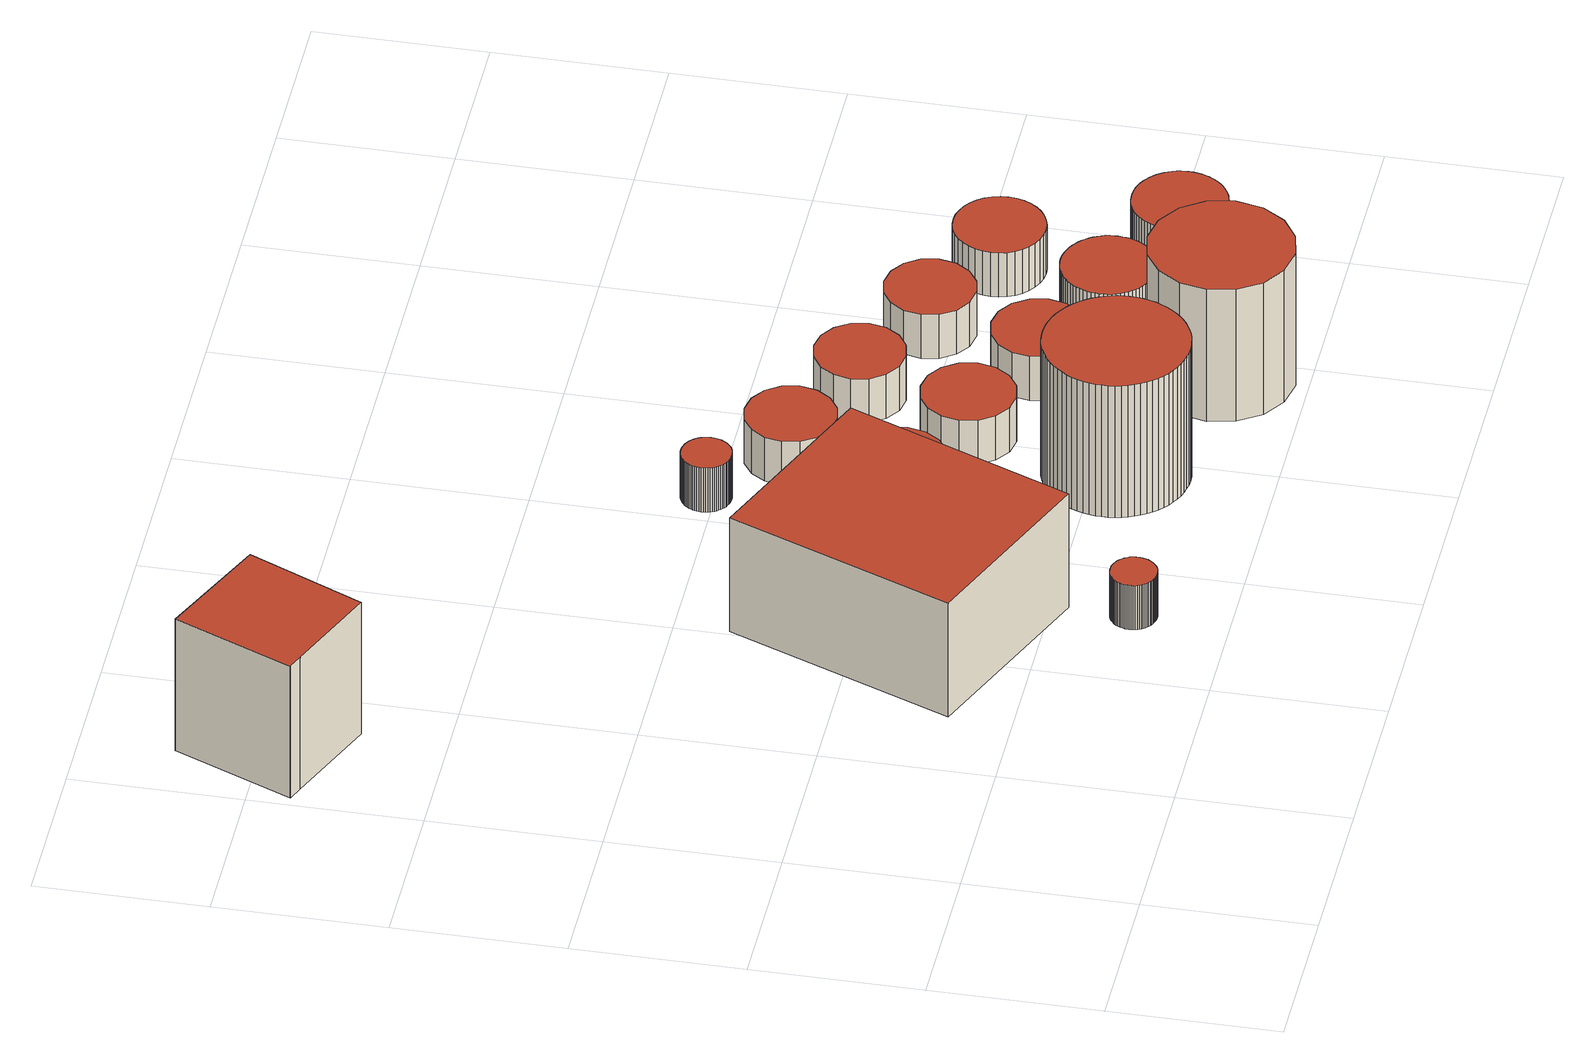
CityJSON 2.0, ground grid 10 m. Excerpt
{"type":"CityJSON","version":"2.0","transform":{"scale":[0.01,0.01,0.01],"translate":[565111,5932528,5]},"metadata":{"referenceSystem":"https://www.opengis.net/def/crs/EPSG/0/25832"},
"CityObjects":{
"building1":{"type":"Building","attributes":{"Gemeindeschluessel":"02000000","Geometrietyp2DReferenz":"3000","function":"51009_1610","roofType":"1000","measuredHeight":9},"geometry":[{"type":"MultiSurface","lod":"2","boundaries":[[[0,1,2,3,4,5]],[[6,7,8,9,10,11]],[[11,10,1,0]],[[10,9,2,1]],[[9,8,3,2]],[[8,7,4,3]],[[7,6,5,4]],[[6,11,0,5]]],"semantics":{"surfaces":[{"type":"GroundSurface"},{"type":"RoofSurface"},{"type":"WallSurface"}],"values":[0,1,2,2,2,2,2,2]}}]},
"building2":{"type":"Building","attributes":{"Gemeindeschluessel":"02000000","Geometrietyp2DReferenz":"3000","function":"51003_1205","roofType":"1000","measuredHeight":3},"geometry":[{"type":"MultiSurface","lod":"2","boundaries":[[[12,13,14,15,16,17,18,19,20,21,22,23,24,25,26,27,28,29,30,31,32,33,34,35,36,37,38,39,40,41,42,43,44,45,46,47,48,49,50,51,52,53,54,55,56,57,58,59,60,61,62,63,64,65,66,67,68,69,70,71,72,73,74,75,76,77,78,79,80,81,82,83]],[[84,85,86,87,88,89,90,91,92,93,94,95,96,97,98,99,100,101,102,103,104,105,106,107,108,109,110,111,112,113,114,115,116,117,118,119,120,121,122,123,124,125,126,127,128,129,130,131,132,133,134,135,136,137,138,139,140,141,142,143,144,145,146,147,148,149,150,151,152,153,154,155]],[[155,154,13,12]],[[154,153,14,13]],[[153,152,15,14]],[[152,151,16,15]],[[151,150,17,16]],[[150,149,18,17]],[[149,148,19,18]],[[148,147,20,19]],[[147,146,21,20]],[[146,145,22,21]],[[145,144,23,22]],[[144,143,24,23]],[[143,142,25,24]],[[142,141,26,25]],[[141,140,27,26]],[[140,139,28,27]],[[139,138,29,28]],[[138,137,30,29]],[[137,136,31,30]],[[136,135,32,31]],[[135,134,33,32]],[[134,133,34,33]],[[133,132,35,34]],[[132,131,36,35]],[[131,130,37,36]],[[130,129,38,37]],[[129,128,39,38]],[[128,127,40,39]],[[127,126,41,40]],[[126,125,42,41]],[[125,124,43,42]],[[124,123,44,43]],[[123,122,45,44]],[[122,121,46,45]],[[121,120,47,46]],[[120,119,48,47]],[[119,118,49,48]],[[118,117,50,49]],[[117,116,51,50]],[[116,115,52,51]],[[115,114,53,52]],[[114,113,54,53]],[[113,112,55,54]],[[112,111,56,55]],[[111,110,57,56]],[[110,109,58,57]],[[109,108,59,58]],[[108,107,60,59]],[[107,106,61,60]],[[106,105,62,61]],[[105,104,63,62]],[[104,103,64,63]],[[103,102,65,64]],[[102,101,66,65]],[[101,100,67,66]],[[100,99,68,67]],[[99,98,69,68]],[[98,97,70,69]],[[97,96,71,70]],[[96,95,72,71]],[[95,94,73,72]],[[94,93,74,73]],[[93,92,75,74]],[[92,91,76,75]],[[91,90,77,76]],[[90,89,78,77]],[[89,88,79,78]],[[88,87,80,79]],[[87,86,81,80]],[[86,85,82,81]],[[85,84,83,82]],[[84,155,12,83]]],"semantics":{"surfaces":[{"type":"GroundSurface"},{"type":"RoofSurface"},{"type":"WallSurface"}],"values":[0,1,2,2,2,2,2,2,2,2,2,2,2,2,2,2,2,2,2,2,2,2,2,2,2,2,2,2,2,2,2,2,2,2,2,2,2,2,2,2,2,2,2,2,2,2,2,2,2,2,2,2,2,2,2,2,2,2,2,2,2,2,2,2,2,2,2,2,2,2,2,2,2,2]}}]},
"building3":{"type":"Building","attributes":{"Gemeindeschluessel":"02000000","Geometrietyp2DReferenz":"3000","function":"31001_2100","roofType":"1000","measuredHeight":7.76,"storeysAboveGround":1},"geometry":[{"type":"MultiSurface","lod":"2","boundaries":[[[156,157,158,159]],[[160,161,162,163]],[[160,159,158,161]],[[161,158,157,162]],[[162,157,156,163]],[[163,156,159,160]]],"semantics":{"surfaces":[{"type":"RoofSurface"},{"type":"GroundSurface"},{"type":"WallSurface"}],"values":[0,1,2,2,2,2]}}]},
"building4":{"type":"Building","attributes":{"Gemeindeschluessel":"02000000","Geometrietyp2DReferenz":"3000","function":"51003_1205","roofType":"1000","measuredHeight":3},"geometry":[{"type":"MultiSurface","lod":"2","boundaries":[[[164,165,166,167,168,169,170,171,172,173,174,175,176,177,178,179]],[[180,181,182,183,184,185,186,187,188,189,190,191,192,193,194,195]],[[195,194,165,164]],[[194,193,166,165]],[[193,192,167,166]],[[192,191,168,167]],[[191,190,169,168]],[[190,189,170,169]],[[189,188,171,170]],[[188,187,172,171]],[[187,186,173,172]],[[186,185,174,173]],[[185,184,175,174]],[[184,183,176,175]],[[183,182,177,176]],[[182,181,178,177]],[[181,180,179,178]],[[180,195,164,179]]],"semantics":{"surfaces":[{"type":"GroundSurface"},{"type":"RoofSurface"},{"type":"WallSurface"}],"values":[0,1,2,2,2,2,2,2,2,2,2,2,2,2,2,2,2,2]}}]},
"building5":{"type":"Building","attributes":{"Gemeindeschluessel":"02000000","Geometrietyp2DReferenz":"3000","function":"51003_1205","roofType":"1000","measuredHeight":3},"geometry":[{"type":"MultiSurface","lod":"2","boundaries":[[[196,197,198,199,200,201,202,203,204,205,206,207,208,209,210,211,212,213,214,215,216,217,218,219,220,221,222,223,224,225,226,227,228,229,230,231,232,233,234,235,236,237,238,239,240,241,242,243,244,245,246,247,248,249,250,251,252,253,254,255,256,257,258,259,260,261,262,263,264,265,266,267]],[[268,269,270,271,272,273,274,275,276,277,278,279,280,281,282,283,284,285,286,287,288,289,290,291,292,293,294,295,296,297,298,299,300,301,302,303,304,305,306,307,308,309,310,311,312,313,314,315,316,317,318,319,320,321,322,323,324,325,326,327,328,329,330,331,332,333,334,335,336,337,338,339]],[[339,338,197,196]],[[338,337,198,197]],[[337,336,199,198]],[[336,335,200,199]],[[335,334,201,200]],[[334,333,202,201]],[[333,332,203,202]],[[332,331,204,203]],[[331,330,205,204]],[[330,329,206,205]],[[329,328,207,206]],[[328,327,208,207]],[[327,326,209,208]],[[326,325,210,209]],[[325,324,211,210]],[[324,323,212,211]],[[323,322,213,212]],[[322,321,214,213]],[[321,320,215,214]],[[320,319,216,215]],[[319,318,217,216]],[[318,317,218,217]],[[317,316,219,218]],[[316,315,220,219]],[[315,314,221,220]],[[314,313,222,221]],[[313,312,223,222]],[[312,311,224,223]],[[311,310,225,224]],[[310,309,226,225]],[[309,308,227,226]],[[308,307,228,227]],[[307,306,229,228]],[[306,305,230,229]],[[305,304,231,230]],[[304,303,232,231]],[[303,302,233,232]],[[302,301,234,233]],[[301,300,235,234]],[[300,299,236,235]],[[299,298,237,236]],[[298,297,238,237]],[[297,296,239,238]],[[296,295,240,239]],[[295,294,241,240]],[[294,293,242,241]],[[293,292,243,242]],[[292,291,244,243]],[[291,290,245,244]],[[290,289,246,245]],[[289,288,247,246]],[[288,287,248,247]],[[287,286,249,248]],[[286,285,250,249]],[[285,284,251,250]],[[284,283,252,251]],[[283,282,253,252]],[[282,281,254,253]],[[281,280,255,254]],[[280,279,256,255]],[[279,278,257,256]],[[278,277,258,257]],[[277,276,259,258]],[[276,275,260,259]],[[275,274,261,260]],[[274,273,262,261]],[[273,272,263,262]],[[272,271,264,263]],[[271,270,265,264]],[[270,269,266,265]],[[269,268,267,266]],[[268,339,196,267]]],"semantics":{"surfaces":[{"type":"GroundSurface"},{"type":"RoofSurface"},{"type":"WallSurface"}],"values":[0,1,2,2,2,2,2,2,2,2,2,2,2,2,2,2,2,2,2,2,2,2,2,2,2,2,2,2,2,2,2,2,2,2,2,2,2,2,2,2,2,2,2,2,2,2,2,2,2,2,2,2,2,2,2,2,2,2,2,2,2,2,2,2,2,2,2,2,2,2,2,2,2,2]}}]},
"building6":{"type":"Building","attributes":{"Gemeindeschluessel":"02000000","Geometrietyp2DReferenz":"3000","function":"51003_1205","roofType":"1000","measuredHeight":9},"geometry":[{"type":"MultiSurface","lod":"2","boundaries":[[[340,341,342,343,344,345,346,347,348,349,350,351,352,353,354,355,356,357,358,359,360,361,362,363,364,365,366,367,368,369,370,371,372,373,374,375,376,377,378,379,380,381,382,383,384,385,386,387,388,389,390,391,392,393,394,395,396,397,398,399,400,401,402,403,404,405,406,407,408,409,410,411]],[[412,413,414,415,416,417,418,419,420,421,422,423,424,425,426,427,428,429,430,431,432,433,434,435,436,437,438,439,440,441,442,443,444,445,446,447,448,449,450,451,452,453,454,455,456,457,458,459,460,461,462,463,464,465,466,467,468,469,470,471,472,473,474,475,476,477,478,479,480,481,482,483]],[[483,482,341,340]],[[482,481,342,341]],[[481,480,343,342]],[[480,479,344,343]],[[479,478,345,344]],[[478,477,346,345]],[[477,476,347,346]],[[476,475,348,347]],[[475,474,349,348]],[[474,473,350,349]],[[473,472,351,350]],[[472,471,352,351]],[[471,470,353,352]],[[470,469,354,353]],[[469,468,355,354]],[[468,467,356,355]],[[467,466,357,356]],[[466,465,358,357]],[[465,464,359,358]],[[464,463,360,359]],[[463,462,361,360]],[[462,461,362,361]],[[461,460,363,362]],[[460,459,364,363]],[[459,458,365,364]],[[458,457,366,365]],[[457,456,367,366]],[[456,455,368,367]],[[455,454,369,368]],[[454,453,370,369]],[[453,452,371,370]],[[452,451,372,371]],[[451,450,373,372]],[[450,449,374,373]],[[449,448,375,374]],[[448,447,376,375]],[[447,446,377,376]],[[446,445,378,377]],[[445,444,379,378]],[[444,443,380,379]],[[443,442,381,380]],[[442,441,382,381]],[[441,440,383,382]],[[440,439,384,383]],[[439,438,385,384]],[[438,437,386,385]],[[437,436,387,386]],[[436,435,388,387]],[[435,434,389,388]],[[434,433,390,389]],[[433,432,391,390]],[[432,431,392,391]],[[431,430,393,392]],[[430,429,394,393]],[[429,428,395,394]],[[428,427,396,395]],[[427,426,397,396]],[[426,425,398,397]],[[425,424,399,398]],[[424,423,400,399]],[[423,422,401,400]],[[422,421,402,401]],[[421,420,403,402]],[[420,419,404,403]],[[419,418,405,404]],[[418,417,406,405]],[[417,416,407,406]],[[416,415,408,407]],[[415,414,409,408]],[[414,413,410,409]],[[413,412,411,410]],[[412,483,340,411]]],"semantics":{"surfaces":[{"type":"GroundSurface"},{"type":"RoofSurface"},{"type":"WallSurface"}],"values":[0,1,2,2,2,2,2,2,2,2,2,2,2,2,2,2,2,2,2,2,2,2,2,2,2,2,2,2,2,2,2,2,2,2,2,2,2,2,2,2,2,2,2,2,2,2,2,2,2,2,2,2,2,2,2,2,2,2,2,2,2,2,2,2,2,2,2,2,2,2,2,2,2,2]}}]},
"building7":{"type":"Building","attributes":{"Gemeindeschluessel":"02000000","Geometrietyp2DReferenz":"3000","function":"51003_1205","roofType":"1000","measuredHeight":3},"geometry":[{"type":"MultiSurface","lod":"2","boundaries":[[[484,485,486,487,488,489,490,491,492,493,494,495,496,497,498,499]],[[500,501,502,503,504,505,506,507,508,509,510,511,512,513,514,515]],[[515,514,485,484]],[[514,513,486,485]],[[513,512,487,486]],[[512,511,488,487]],[[511,510,489,488]],[[510,509,490,489]],[[509,508,491,490]],[[508,507,492,491]],[[507,506,493,492]],[[506,505,494,493]],[[505,504,495,494]],[[504,503,496,495]],[[503,502,497,496]],[[502,501,498,497]],[[501,500,499,498]],[[500,515,484,499]]],"semantics":{"surfaces":[{"type":"GroundSurface"},{"type":"RoofSurface"},{"type":"WallSurface"}],"values":[0,1,2,2,2,2,2,2,2,2,2,2,2,2,2,2,2,2]}}]},
"building8":{"type":"Building","attributes":{"Gemeindeschluessel":"02000000","Geometrietyp2DReferenz":"3000","function":"51003_1205","roofType":"1000","measuredHeight":3},"geometry":[{"type":"MultiSurface","lod":"2","boundaries":[[[516,517,518,519,520,521,522,523,524,525,526,527,528,529,530,531]],[[532,533,534,535,536,537,538,539,540,541,542,543,544,545,546,547]],[[547,546,517,516]],[[546,545,518,517]],[[545,544,519,518]],[[544,543,520,519]],[[543,542,521,520]],[[542,541,522,521]],[[541,540,523,522]],[[540,539,524,523]],[[539,538,525,524]],[[538,537,526,525]],[[537,536,527,526]],[[536,535,528,527]],[[535,534,529,528]],[[534,533,530,529]],[[533,532,531,530]],[[532,547,516,531]]],"semantics":{"surfaces":[{"type":"GroundSurface"},{"type":"RoofSurface"},{"type":"WallSurface"}],"values":[0,1,2,2,2,2,2,2,2,2,2,2,2,2,2,2,2,2]}}]},
"building9":{"type":"Building","attributes":{"Gemeindeschluessel":"02000000","Geometrietyp2DReferenz":"3000","function":"51003_1205","roofType":"1000","measuredHeight":9},"geometry":[{"type":"MultiSurface","lod":"2","boundaries":[[[548,549,550,551,552,553,554,555,556,557,558,559,560,561,562,563]],[[564,565,566,567,568,569,570,571,572,573,574,575,576,577,578,579]],[[579,578,549,548]],[[578,577,550,549]],[[577,576,551,550]],[[576,575,552,551]],[[575,574,553,552]],[[574,573,554,553]],[[573,572,555,554]],[[572,571,556,555]],[[571,570,557,556]],[[570,569,558,557]],[[569,568,559,558]],[[568,567,560,559]],[[567,566,561,560]],[[566,565,562,561]],[[565,564,563,562]],[[564,579,548,563]]],"semantics":{"surfaces":[{"type":"GroundSurface"},{"type":"RoofSurface"},{"type":"WallSurface"}],"values":[0,1,2,2,2,2,2,2,2,2,2,2,2,2,2,2,2,2]}}]},
"building10":{"type":"Building","attributes":{"Gemeindeschluessel":"02000000","Geometrietyp2DReferenz":"3000","function":"51003_1205","roofType":"1000","measuredHeight":3},"geometry":[{"type":"MultiSurface","lod":"2","boundaries":[[[580,581,582,583,584,585,586,587,588,589,590,591,592,593,594,595]],[[596,597,598,599,600,601,602,603,604,605,606,607,608,609,610,611]],[[611,610,581,580]],[[610,609,582,581]],[[609,608,583,582]],[[608,607,584,583]],[[607,606,585,584]],[[606,605,586,585]],[[605,604,587,586]],[[604,603,588,587]],[[603,602,589,588]],[[602,601,590,589]],[[601,600,591,590]],[[600,599,592,591]],[[599,598,593,592]],[[598,597,594,593]],[[597,596,595,594]],[[596,611,580,595]]],"semantics":{"surfaces":[{"type":"GroundSurface"},{"type":"RoofSurface"},{"type":"WallSurface"}],"values":[0,1,2,2,2,2,2,2,2,2,2,2,2,2,2,2,2,2]}}]},
"building11":{"type":"Building","attributes":{"Gemeindeschluessel":"02000000","Geometrietyp2DReferenz":"3000","function":"51003_1205","roofType":"1000","measuredHeight":3},"geometry":[{"type":"MultiSurface","lod":"2","boundaries":[[[612,613,614,615,616,617,618,619,620,621,622,623,624,625,626,627]],[[628,629,630,631,632,633,634,635,636,637,638,639,640,641,642,643]],[[643,642,613,612]],[[642,641,614,613]],[[641,640,615,614]],[[640,639,616,615]],[[639,638,617,616]],[[638,637,618,617]],[[637,636,619,618]],[[636,635,620,619]],[[635,634,621,620]],[[634,633,622,621]],[[633,632,623,622]],[[632,631,624,623]],[[631,630,625,624]],[[630,629,626,625]],[[629,628,627,626]],[[628,643,612,627]]],"semantics":{"surfaces":[{"type":"GroundSurface"},{"type":"RoofSurface"},{"type":"WallSurface"}],"values":[0,1,2,2,2,2,2,2,2,2,2,2,2,2,2,2,2,2]}}]},
"building12":{"type":"Building","attributes":{"Gemeindeschluessel":"02000000","Geometrietyp2DReferenz":"3000","function":"51003_1205","roofType":"1000","measuredHeight":3},"geometry":[{"type":"MultiSurface","lod":"2","boundaries":[[[644,645,646,647,648,649,650,651,652,653,654,655,656,657,658,659]],[[660,661,662,663,664,665,666,667,668,669,670,671,672,673,674,675]],[[675,674,645,644]],[[674,673,646,645]],[[673,672,647,646]],[[672,671,648,647]],[[671,670,649,648]],[[670,669,650,649]],[[669,668,651,650]],[[668,667,652,651]],[[667,666,653,652]],[[666,665,654,653]],[[665,664,655,654]],[[664,663,656,655]],[[663,662,657,656]],[[662,661,658,657]],[[661,660,659,658]],[[660,675,644,659]]],"semantics":{"surfaces":[{"type":"GroundSurface"},{"type":"RoofSurface"},{"type":"WallSurface"}],"values":[0,1,2,2,2,2,2,2,2,2,2,2,2,2,2,2,2,2]}}]},
"building13":{"type":"Building","attributes":{"Gemeindeschluessel":"02000000","Geometrietyp2DReferenz":"3000","function":"51003_1205","roofType":"1000","measuredHeight":3},"geometry":[{"type":"MultiSurface","lod":"2","boundaries":[[[676,677,678,679,680,681,682,683,684,685,686,687,688,689,690,691,692,693,694,695,696,697,698,699,700,701,702,703,704,705,706,707,708,709,710,711,712,713,714,715,716,717,718,719,720,721,722,723,724,725,726,727,728,729,730,731,732,733,734,735,736,737,738,739,740,741,742,743,744,745,746,747]],[[748,749,750,751,752,753,754,755,756,757,758,759,760,761,762,763,764,765,766,767,768,769,770,771,772,773,774,775,776,777,778,779,780,781,782,783,784,785,786,787,788,789,790,791,792,793,794,795,796,797,798,799,800,801,802,803,804,805,806,807,808,809,810,811,812,813,814,815,816,817,818,819]],[[819,818,677,676]],[[818,817,678,677]],[[817,816,679,678]],[[816,815,680,679]],[[815,814,681,680]],[[814,813,682,681]],[[813,812,683,682]],[[812,811,684,683]],[[811,810,685,684]],[[810,809,686,685]],[[809,808,687,686]],[[808,807,688,687]],[[807,806,689,688]],[[806,805,690,689]],[[805,804,691,690]],[[804,803,692,691]],[[803,802,693,692]],[[802,801,694,693]],[[801,800,695,694]],[[800,799,696,695]],[[799,798,697,696]],[[798,797,698,697]],[[797,796,699,698]],[[796,795,700,699]],[[795,794,701,700]],[[794,793,702,701]],[[793,792,703,702]],[[792,791,704,703]],[[791,790,705,704]],[[790,789,706,705]],[[789,788,707,706]],[[788,787,708,707]],[[787,786,709,708]],[[786,785,710,709]],[[785,784,711,710]],[[784,783,712,711]],[[783,782,713,712]],[[782,781,714,713]],[[781,780,715,714]],[[780,779,716,715]],[[779,778,717,716]],[[778,777,718,717]],[[777,776,719,718]],[[776,775,720,719]],[[775,774,721,720]],[[774,773,722,721]],[[773,772,723,722]],[[772,771,724,723]],[[771,770,725,724]],[[770,769,726,725]],[[769,768,727,726]],[[768,767,728,727]],[[767,766,729,728]],[[766,765,730,729]],[[765,764,731,730]],[[764,763,732,731]],[[763,762,733,732]],[[762,761,734,733]],[[761,760,735,734]],[[760,759,736,735]],[[759,758,737,736]],[[758,757,738,737]],[[757,756,739,738]],[[756,755,740,739]],[[755,754,741,740]],[[754,753,742,741]],[[753,752,743,742]],[[752,751,744,743]],[[751,750,745,744]],[[750,749,746,745]],[[749,748,747,746]],[[748,819,676,747]]],"semantics":{"surfaces":[{"type":"GroundSurface"},{"type":"RoofSurface"},{"type":"WallSurface"}],"values":[0,1,2,2,2,2,2,2,2,2,2,2,2,2,2,2,2,2,2,2,2,2,2,2,2,2,2,2,2,2,2,2,2,2,2,2,2,2,2,2,2,2,2,2,2,2,2,2,2,2,2,2,2,2,2,2,2,2,2,2,2,2,2,2,2,2,2,2,2,2,2,2,2,2]}}]},
"building14":{"type":"Building","attributes":{"Gemeindeschluessel":"02000000","Geometrietyp2DReferenz":"3000","function":"51003_1205","roofType":"1000","measuredHeight":3},"geometry":[{"type":"MultiSurface","lod":"2","boundaries":[[[820,821,822,823,824,825,826,827,828,829,830,831,832,833,834,835,836,837,838,839,840,841,842,843,844,845,846,847,848,849,850,851,852,853,854,855]],[[856,857,858,859,860,861,862,863,864,865,866,867,868,869,870,871,872,873,874,875,876,877,878,879,880,881,882,883,884,885,886,887,888,889,890,891]],[[891,890,821,820]],[[890,889,822,821]],[[889,888,823,822]],[[888,887,824,823]],[[887,886,825,824]],[[886,885,826,825]],[[885,884,827,826]],[[884,883,828,827]],[[883,882,829,828]],[[882,881,830,829]],[[881,880,831,830]],[[880,879,832,831]],[[879,878,833,832]],[[878,877,834,833]],[[877,876,835,834]],[[876,875,836,835]],[[875,874,837,836]],[[874,873,838,837]],[[873,872,839,838]],[[872,871,840,839]],[[871,870,841,840]],[[870,869,842,841]],[[869,868,843,842]],[[868,867,844,843]],[[867,866,845,844]],[[866,865,846,845]],[[865,864,847,846]],[[864,863,848,847]],[[863,862,849,848]],[[862,861,850,849]],[[861,860,851,850]],[[860,859,852,851]],[[859,858,853,852]],[[858,857,854,853]],[[857,856,855,854]],[[856,891,820,855]]],"semantics":{"surfaces":[{"type":"GroundSurface"},{"type":"RoofSurface"},{"type":"WallSurface"}],"values":[0,1,2,2,2,2,2,2,2,2,2,2,2,2,2,2,2,2,2,2,2,2,2,2,2,2,2,2,2,2,2,2,2,2,2,2,2,2]}}]},
"building15":{"type":"Building","attributes":{"Gemeindeschluessel":"02000000","Geometrietyp2DReferenz":"3000","function":"51003_1205","roofType":"1000","measuredHeight":3},"geometry":[{"type":"MultiSurface","lod":"2","boundaries":[[[892,893,894,895,896,897,898,899,900,901,902,903,904,905,906,907,908,909,910,911,912,913,914,915,916,917,918,919,920,921,922,923,924,925,926,927,928,929,930,931,932,933,934,935,936,937,938,939,940,941,942,943,944,945,946,947,948,949,950,951,952,953,954,955,956,957,958,959,960,961,962,963]],[[964,965,966,967,968,969,970,971,972,973,974,975,976,977,978,979,980,981,982,983,984,985,986,987,988,989,990,991,992,993,994,995,996,997,998,999,1000,1001,1002,1003,1004,1005,1006,1007,1008,1009,1010,1011,1012,1013,1014,1015,1016,1017,1018,1019,1020,1021,1022,1023,1024,1025,1026,1027,1028,1029,1030,1031,1032,1033,1034,1035]],[[1035,1034,893,892]],[[1034,1033,894,893]],[[1033,1032,895,894]],[[1032,1031,896,895]],[[1031,1030,897,896]],[[1030,1029,898,897]],[[1029,1028,899,898]],[[1028,1027,900,899]],[[1027,1026,901,900]],[[1026,1025,902,901]],[[1025,1024,903,902]],[[1024,1023,904,903]],[[1023,1022,905,904]],[[1022,1021,906,905]],[[1021,1020,907,906]],[[1020,1019,908,907]],[[1019,1018,909,908]],[[1018,1017,910,909]],[[1017,1016,911,910]],[[1016,1015,912,911]],[[1015,1014,913,912]],[[1014,1013,914,913]],[[1013,1012,915,914]],[[1012,1011,916,915]],[[1011,1010,917,916]],[[1010,1009,918,917]],[[1009,1008,919,918]],[[1008,1007,920,919]],[[1007,1006,921,920]],[[1006,1005,922,921]],[[1005,1004,923,922]],[[1004,1003,924,923]],[[1003,1002,925,924]],[[1002,1001,926,925]],[[1001,1000,927,926]],[[1000,999,928,927]],[[999,998,929,928]],[[998,997,930,929]],[[997,996,931,930]],[[996,995,932,931]],[[995,994,933,932]],[[994,993,934,933]],[[993,992,935,934]],[[992,991,936,935]],[[991,990,937,936]],[[990,989,938,937]],[[989,988,939,938]],[[988,987,940,939]],[[987,986,941,940]],[[986,985,942,941]],[[985,984,943,942]],[[984,983,944,943]],[[983,982,945,944]],[[982,981,946,945]],[[981,980,947,946]],[[980,979,948,947]],[[979,978,949,948]],[[978,977,950,949]],[[977,976,951,950]],[[976,975,952,951]],[[975,974,953,952]],[[974,973,954,953]],[[973,972,955,954]],[[972,971,956,955]],[[971,970,957,956]],[[970,969,958,957]],[[969,968,959,958]],[[968,967,960,959]],[[967,966,961,960]],[[966,965,962,961]],[[965,964,963,962]],[[964,1035,892,963]]],"semantics":{"surfaces":[{"type":"GroundSurface"},{"type":"RoofSurface"},{"type":"WallSurface"}],"values":[0,1,2,2,2,2,2,2,2,2,2,2,2,2,2,2,2,2,2,2,2,2,2,2,2,2,2,2,2,2,2,2,2,2,2,2,2,2,2,2,2,2,2,2,2,2,2,2,2,2,2,2,2,2,2,2,2,2,2,2,2,2,2,2,2,2,2,2,2,2,2,2,2,2]}}]}
},
"vertices":[
[1032,5175,70],[716,4492,70],[156,4722,70],[68,4760,70],[66,4761,70],[372,5463,70],[372,5463,970],[66,4761,970],[68,4760,970],[156,4722,970],[716,4492,970],[1032,5175,970],
[2586,672,82],[2597,671,82],[2609,670,82],[2620,667,82],[2631,664,82],[2642,659,82],[2652,654,82],[2661,648,82],[2671,641,82],[2679,633,82],[2687,625,82],[2694,615,82],[2700,606,82],[2706,595,82],[2710,585,82],[2713,574,82],[2716,562,82],[2717,551,82],[2718,539,82],[2717,528,82],[2716,516,82],[2713,505,82],[2710,494,82],[2706,483,82],[2700,473,82],[2694,464,82],[2687,454,82],[2679,446,82],[2671,438,82],[2661,431,82],[2652,425,82],[2641,419,82],[2631,415,82],[2620,412,82],[2608,409,82],[2597,408,82],[2585,407,82],[2574,408,82],[2562,409,82],[2551,412,82],[2540,415,82],[2530,420,82],[2519,425,82],[2510,431,82],[2500,438,82],[2492,446,82],[2484,454,82],[2477,464,82],[2471,473,82],[2466,483,82],[2461,494,82],[2458,505,82],[2455,517,82],[2454,528,82],[2453,540,82],[2454,551,82],[2455,562,82],[2458,574,82],[2461,585,82],[2466,595,82],[2471,606,82],[2477,615,82],[2484,625,82],[2492,633,82],[2501,641,82],[2510,648,82],[2519,654,82],[2530,659,82],[2540,664,82],[2551,667,82],[2563,670,82],[2574,671,82],[2574,671,382],[2563,670,382],[2551,667,382],[2540,664,382],[2530,659,382],[2519,654,382],[2510,648,382],[2501,641,382],[2492,633,382],[2484,625,382],[2477,615,382],[2471,606,382],[2466,595,382],[2461,585,382],[2458,574,382],[2455,562,382],[2454,551,382],[2453,540,382],[2454,528,382],[2455,517,382],[2458,505,382],[2461,494,382],[2466,483,382],[2471,473,382],[2477,464,382],[2484,454,382],[2492,446,382],[2500,438,382],[2510,431,382],[2519,425,382],[2530,420,382],[2540,415,382],[2551,412,382],[2562,409,382],[2574,408,382],[2585,407,382],[2597,408,382],[2608,409,382],[2620,412,382],[2631,415,382],[2641,419,382],[2652,425,382],[2661,431,382],[2671,438,382],[2679,446,382],[2687,454,382],[2694,464,382],[2700,473,382],[2706,483,382],[2710,494,382],[2713,505,382],[2716,516,382],[2717,528,382],[2718,539,382],[2717,551,382],[2716,562,382],[2713,574,382],[2710,585,382],[2706,595,382],[2700,606,382],[2694,615,382],[2687,625,382],[2679,633,382],[2671,641,382],[2661,648,382],[2652,654,382],[2642,659,382],[2631,664,382],[2620,667,382],[2609,670,382],[2597,671,382],[2586,672,382],
[2609,906,843],[3155,2232,843],[2034,2691,843],[1491,1363,843],[1491,1363,67],[2034,2691,67],[3155,2232,67],[2609,906,67],
[3394,2283,68],[3498,2262,68],[3585,2204,68],[3644,2116,68],[3664,2013,68],[3644,1910,68],[3585,1822,68],[3498,1764,68],[3394,1743,68],[3291,1764,68],[3204,1822,68],[3145,1910,68],[3125,2013,68],[3145,2116,68],[3204,2204,68],[3291,2262,68],[3291,2262,368],[3204,2204,368],[3145,2116,368],[3125,2013,368],[3145,1910,368],[3204,1822,368],[3291,1764,368],[3394,1743,368],[3498,1764,368],[3585,1822,368],[3644,1910,368],[3664,2013,368],[3644,2116,368],[3585,2204,368],[3498,2262,368],[3394,2283,368],
[3207,3192,81],[3219,3192,81],[3232,3190,81],[3244,3187,81],[3256,3184,81],[3267,3179,81],[3278,3173,81],[3289,3167,81],[3298,3159,81],[3308,3151,81],[3316,3141,81],[3324,3132,81],[3330,3121,81],[3336,3110,81],[3341,3099,81],[3344,3087,81],[3347,3075,81],[3349,3062,81],[3349,3050,81],[3349,3037,81],[3347,3025,81],[3344,3013,81],[3341,3001,81],[3336,2990,81],[3330,2979,81],[3324,2968,81],[3316,2958,81],[3308,2949,81],[3298,2941,81],[3289,2933,81],[3278,2926,81],[3267,2921,81],[3256,2916,81],[3244,2912,81],[3232,2909,81],[3219,2908,81],[3207,2907,81],[3194,2908,81],[3182,2909,81],[3170,2912,81],[3158,2916,81],[3147,2921,81],[3135,2926,81],[3125,2933,81],[3115,2941,81],[3106,2949,81],[3098,2958,81],[3090,2968,81],[3083,2979,81],[3078,2990,81],[3073,3001,81],[3069,3013,81],[3067,3025,81],[3065,3037,81],[3064,3050,81],[3065,3062,81],[3067,3075,81],[3069,3087,81],[3073,3099,81],[3078,3110,81],[3083,3121,81],[3090,3132,81],[3098,3141,81],[3106,3151,81],[3115,3159,81],[3125,3167,81],[3136,3173,81],[3147,3179,81],[3158,3184,81],[3170,3188,81],[3182,3190,81],[3194,3192,81],[3194,3192,381],[3182,3190,381],[3170,3188,381],[3158,3184,381],[3147,3179,381],[3136,3173,381],[3125,3167,381],[3115,3159,381],[3106,3151,381],[3098,3141,381],[3090,3132,381],[3083,3121,381],[3078,3110,381],[3073,3099,381],[3069,3087,381],[3067,3075,381],[3065,3062,381],[3064,3050,381],[3065,3037,381],[3067,3025,381],[3069,3013,381],[3073,3001,381],[3078,2990,381],[3083,2979,381],[3090,2968,381],[3098,2958,381],[3106,2949,381],[3115,2941,381],[3125,2933,381],[3135,2926,381],[3147,2921,381],[3158,2916,381],[3170,2912,381],[3182,2909,381],[3194,2908,381],[3207,2907,381],[3219,2908,381],[3232,2909,381],[3244,2912,381],[3256,2916,381],[3267,2921,381],[3278,2926,381],[3289,2933,381],[3298,2941,381],[3308,2949,381],[3316,2958,381],[3324,2968,381],[3330,2979,381],[3336,2990,381],[3341,3001,381],[3344,3013,381],[3347,3025,381],[3349,3037,381],[3349,3050,381],[3349,3062,381],[3347,3075,381],[3344,3087,381],[3341,3099,381],[3336,3110,381],[3330,3121,381],[3324,3132,381],[3316,3141,381],[3308,3151,381],[3298,3159,381],[3289,3167,381],[3278,3173,381],[3267,3179,381],[3256,3184,381],[3244,3187,381],[3232,3190,381],[3219,3192,381],[3207,3192,381],
[3865,1301,75],[3901,1299,75],[3936,1295,75],[3972,1287,75],[4006,1276,75],[4040,1262,75],[4072,1245,75],[4102,1226,75],[4131,1204,75],[4158,1179,75],[4182,1153,75],[4204,1124,75],[4224,1094,75],[4240,1061,75],[4254,1028,75],[4265,994,75],[4273,958,75],[4278,922,75],[4279,886,75],[4278,850,75],[4273,814,75],[4265,779,75],[4254,744,75],[4240,711,75],[4224,679,75],[4204,648,75],[4182,620,75],[4158,593,75],[4131,568,75],[4102,546,75],[4072,527,75],[4040,510,75],[4006,496,75],[3972,486,75],[3936,478,75],[3901,473,75],[3864,471,75],[3828,473,75],[3792,478,75],[3757,486,75],[3722,496,75],[3689,510,75],[3657,527,75],[3627,546,75],[3598,568,75],[3571,593,75],[3547,620,75],[3525,648,75],[3505,679,75],[3489,711,75],[3475,744,75],[3464,779,75],[3456,814,75],[3451,850,75],[3450,886,75],[3451,922,75],[3456,958,75],[3464,994,75],[3475,1028,75],[3489,1062,75],[3505,1094,75],[3525,1124,75],[3547,1153,75],[3571,1179,75],[3598,1204,75],[3627,1226,75],[3657,1245,75],[3689,1262,75],[3723,1276,75],[3757,1287,75],[3793,1295,75],[3828,1299,75],[3828,1299,975],[3793,1295,975],[3757,1287,975],[3723,1276,975],[3689,1262,975],[3657,1245,975],[3627,1226,975],[3598,1204,975],[3571,1179,975],[3547,1153,975],[3525,1124,975],[3505,1094,975],[3489,1062,975],[3475,1028,975],[3464,994,975],[3456,958,975],[3451,922,975],[3450,886,975],[3451,850,975],[3456,814,975],[3464,779,975],[3475,744,975],[3489,711,975],[3505,679,975],[3525,648,975],[3547,620,975],[3571,593,975],[3598,568,975],[3627,546,975],[3657,527,975],[3689,510,975],[3722,496,975],[3757,486,975],[3792,478,975],[3828,473,975],[3864,471,975],[3901,473,975],[3936,478,975],[3972,486,975],[4006,496,975],[4040,510,975],[4072,527,975],[4102,546,975],[4131,568,975],[4158,593,975],[4182,620,975],[4204,648,975],[4224,679,975],[4240,711,975],[4254,744,975],[4265,779,975],[4273,814,975],[4278,850,975],[4279,886,975],[4278,922,975],[4273,958,975],[4265,994,975],[4254,1028,975],[4240,1061,975],[4224,1094,975],[4204,1124,975],[4182,1153,975],[4158,1179,975],[4131,1204,975],[4102,1226,975],[4072,1245,975],[4040,1262,975],[4006,1276,975],[3972,1287,975],[3936,1295,975],[3901,1299,975],[3865,1301,975],
[3654,2925,76],[3753,2905,76],[3837,2848,76],[3894,2764,76],[3914,2665,76],[3894,2565,76],[3837,2481,76],[3753,2425,76],[3654,2405,76],[3554,2425,76],[3470,2481,76],[3414,2565,76],[3394,2665,76],[3414,2764,76],[3470,2848,76],[3554,2905,76],[3554,2905,376],[3470,2848,376],[3414,2764,376],[3394,2665,376],[3414,2565,376],[3470,2481,376],[3554,2425,376],[3654,2405,376],[3753,2425,376],[3837,2481,376],[3894,2565,376],[3914,2665,376],[3894,2764,376],[3837,2848,376],[3753,2905,376],[3654,2925,376],
[4042,2017,74],[4145,1997,74],[4233,1938,74],[4291,1851,74],[4312,1748,74],[4291,1644,74],[4233,1557,74],[4145,1498,74],[4042,1478,74],[3939,1498,74],[3851,1557,74],[3793,1644,74],[3772,1748,74],[3793,1851,74],[3851,1938,74],[3939,1997,74],[3939,1997,374],[3851,1938,374],[3793,1851,374],[3772,1748,374],[3793,1644,374],[3851,1557,374],[3939,1498,374],[4042,1478,374],[4145,1498,374],[4233,1557,374],[4291,1644,374],[4312,1748,374],[4291,1851,374],[4233,1938,374],[4145,1997,374],[4042,2017,374],
[4837,905,74],[4996,873,74],[5130,783,74],[5220,649,74],[5252,490,74],[5220,331,74],[5130,197,74],[4996,107,74],[4837,75,74],[4678,107,74],[4544,197,74],[4454,331,74],[4422,490,74],[4454,649,74],[4544,783,74],[4678,873,74],[4678,873,974],[4544,783,974],[4454,649,974],[4422,490,974],[4454,331,974],[4544,197,974],[4678,107,974],[4837,75,974],[4996,107,974],[5130,197,974],[5220,331,974],[5252,490,974],[5220,649,974],[5130,783,974],[4996,873,974],[4837,905,974],
[4292,2663,76],[4391,2643,76],[4476,2587,76],[4532,2503,76],[4552,2403,76],[4532,2304,76],[4476,2220,76],[4391,2163,76],[4292,2144,76],[4193,2163,76],[4108,2220,76],[4052,2304,76],[4032,2403,76],[4052,2503,76],[4108,2587,76],[4193,2643,76],[4193,2643,376],[4108,2587,376],[4052,2503,376],[4032,2403,376],[4052,2304,376],[4108,2220,376],[4193,2163,376],[4292,2144,376],[4391,2163,376],[4476,2220,376],[4532,2304,376],[4552,2403,376],[4532,2503,376],[4476,2587,376],[4391,2643,376],[4292,2663,376],
[4694,1750,73],[4797,1730,73],[4885,1671,73],[4943,1583,73],[4964,1480,73],[4943,1377,73],[4885,1290,73],[4797,1231,73],[4694,1210,73],[4591,1231,73],[4503,1290,73],[4444,1377,73],[4424,1480,73],[4444,1583,73],[4503,1671,73],[4591,1730,73],[4591,1730,373],[4503,1671,373],[4444,1583,373],[4424,1480,373],[4444,1377,373],[4503,1290,373],[4591,1231,373],[4694,1210,373],[4797,1231,373],[4885,1290,373],[4943,1377,373],[4964,1480,373],[4943,1583,373],[4885,1671,373],[4797,1730,373],[4694,1750,373],
[4940,2398,80],[5039,2378,80],[5123,2322,80],[5180,2238,80],[5199,2138,80],[5180,2039,80],[5123,1954,80],[5039,1898,80],[4940,1878,80],[4840,1898,80],[4756,1954,80],[4700,2039,80],[4680,2138,80],[4700,2238,80],[4756,2322,80],[4840,2378,80],[4840,2378,380],[4756,2322,380],[4700,2238,380],[4680,2138,380],[4700,2039,380],[4756,1954,380],[4840,1898,380],[4940,1878,380],[5039,1898,380],[5123,1954,380],[5180,2039,380],[5199,2138,380],[5180,2238,380],[5123,2322,380],[5039,2378,380],[4940,2398,380],
[5336,1487,71],[5360,1486,71],[5383,1483,71],[5406,1477,71],[5429,1470,71],[5451,1461,71],[5471,1450,71],[5491,1438,71],[5510,1423,71],[5527,1408,71],[5543,1390,71],[5557,1372,71],[5570,1352,71],[5581,1331,71],[5590,1309,71],[5597,1287,71],[5602,1264,71],[5605,1240,71],[5606,1217,71],[5605,1193,71],[5602,1170,71],[5597,1147,71],[5590,1124,71],[5581,1103,71],[5570,1082,71],[5557,1062,71],[5543,1043,71],[5527,1026,71],[5510,1010,71],[5491,996,71],[5471,983,71],[5450,972,71],[5429,963,71],[5406,956,71],[5383,951,71],[5360,948,71],[5336,947,71],[5313,948,71],[5290,951,71],[5267,956,71],[5244,963,71],[5222,972,71],[5202,983,71],[5182,996,71],[5163,1010,71],[5146,1026,71],[5130,1043,71],[5115,1062,71],[5103,1082,71],[5092,1103,71],[5083,1125,71],[5076,1147,71],[5071,1170,71],[5068,1193,71],[5067,1217,71],[5068,1240,71],[5071,1264,71],[5076,1287,71],[5083,1309,71],[5092,1331,71],[5103,1352,71],[5115,1372,71],[5130,1390,71],[5146,1408,71],[5163,1424,71],[5182,1438,71],[5202,1451,71],[5222,1461,71],[5244,1470,71],[5267,1477,71],[5290,1483,71],[5313,1486,71],[5313,1486,371],[5290,1483,371],[5267,1477,371],[5244,1470,371],[5222,1461,371],[5202,1451,371],[5182,1438,371],[5163,1424,371],[5146,1408,371],[5130,1390,371],[5115,1372,371],[5103,1352,371],[5092,1331,371],[5083,1309,371],[5076,1287,371],[5071,1264,371],[5068,1240,371],[5067,1217,371],[5068,1193,371],[5071,1170,371],[5076,1147,371],[5083,1125,371],[5092,1103,371],[5103,1082,371],[5115,1062,371],[5130,1043,371],[5146,1026,371],[5163,1010,371],[5182,996,371],[5202,983,371],[5222,972,371],[5244,963,371],[5267,956,371],[5290,951,371],[5313,948,371],[5336,947,371],[5360,948,371],[5383,951,371],[5406,956,371],[5429,963,371],[5450,972,371],[5471,983,371],[5491,996,371],[5510,1010,371],[5527,1026,371],[5543,1043,371],[5557,1062,371],[5570,1082,371],[5581,1103,371],[5590,1124,371],[5597,1147,371],[5602,1170,371],[5605,1193,371],[5606,1217,371],[5605,1240,371],[5602,1264,371],[5597,1287,371],[5590,1309,371],[5581,1331,371],[5570,1352,371],[5557,1372,371],[5543,1390,371],[5527,1408,371],[5510,1423,371],[5491,1438,371],[5471,1450,371],[5451,1461,371],[5429,1470,371],[5406,1477,371],[5383,1483,371],[5360,1486,371],[5336,1487,371],
[5583,2135,72],[5628,2131,72],[5671,2119,72],[5712,2100,72],[5750,2074,72],[5782,2042,72],[5808,2005,72],[5827,1964,72],[5839,1920,72],[5843,1875,72],[5839,1830,72],[5827,1786,72],[5808,1745,72],[5782,1708,72],[5750,1676,72],[5712,1650,72],[5671,1631,72],[5628,1619,72],[5583,1615,72],[5538,1619,72],[5494,1631,72],[5453,1650,72],[5416,1676,72],[5383,1708,72],[5358,1745,72],[5338,1786,72],[5327,1830,72],[5323,1875,72],[5327,1920,72],[5338,1964,72],[5358,2005,72],[5383,2042,72],[5416,2074,72],[5453,2100,72],[5494,2119,72],[5538,2131,72],[5538,2131,372],[5494,2119,372],[5453,2100,372],[5416,2074,372],[5383,2042,372],[5358,2005,372],[5338,1964,372],[5327,1920,372],[5323,1875,372],[5327,1830,372],[5338,1786,372],[5358,1745,372],[5383,1708,372],[5416,1676,372],[5453,1650,372],[5494,1631,372],[5538,1619,372],[5583,1615,372],[5628,1619,372],[5671,1631,372],[5712,1650,372],[5750,1676,372],[5782,1708,372],[5808,1745,372],[5827,1786,372],[5839,1830,372],[5843,1875,372],[5839,1920,372],[5827,1964,372],[5808,2005,372],[5782,2042,372],[5750,2074,372],[5712,2100,372],[5671,2119,372],[5628,2131,372],[5583,2135,372],
[5993,1217,71],[6017,1216,71],[6040,1213,71],[6063,1208,71],[6085,1201,71],[6107,1192,71],[6128,1181,71],[6148,1169,71],[6167,1154,71],[6184,1138,71],[6200,1121,71],[6214,1102,71],[6227,1082,71],[6238,1062,71],[6247,1040,71],[6254,1017,71],[6259,994,71],[6262,971,71],[6263,948,71],[6262,924,71],[6259,901,71],[6254,878,71],[6247,855,71],[6238,833,71],[6227,813,71],[6214,793,71],[6200,774,71],[6184,757,71],[6167,741,71],[6148,727,71],[6128,714,71],[6107,703,71],[6085,694,71],[6063,687,71],[6040,682,71],[6017,679,71],[5993,678,71],[5970,679,71],[5946,682,71],[5923,687,71],[5901,694,71],[5879,703,71],[5858,714,71],[5838,727,71],[5820,741,71],[5802,757,71],[5786,774,71],[5772,793,71],[5759,813,71],[5749,834,71],[5740,855,71],[5732,878,71],[5727,901,71],[5724,924,71],[5723,948,71],[5724,971,71],[5727,995,71],[5732,1017,71],[5740,1040,71],[5749,1062,71],[5759,1083,71],[5772,1102,71],[5786,1121,71],[5802,1138,71],[5820,1154,71],[5838,1169,71],[5858,1181,71],[5879,1192,71],[5901,1201,71],[5923,1208,71],[5946,1213,71],[5970,1216,71],[5970,1216,371],[5946,1213,371],[5923,1208,371],[5901,1201,371],[5879,1192,371],[5858,1181,371],[5838,1169,371],[5820,1154,371],[5802,1138,371],[5786,1121,371],[5772,1102,371],[5759,1083,371],[5749,1062,371],[5740,1040,371],[5732,1017,371],[5727,995,371],[5724,971,371],[5723,948,371],[5724,924,371],[5727,901,371],[5732,878,371],[5740,855,371],[5749,834,371],[5759,813,371],[5772,793,371],[5786,774,371],[5802,757,371],[5820,741,371],[5838,727,371],[5858,714,371],[5879,703,371],[5901,694,371],[5923,687,371],[5946,682,371],[5970,679,371],[5993,678,371],[6017,679,371],[6040,682,371],[6063,687,371],[6085,694,371],[6107,703,371],[6128,714,371],[6148,727,371],[6167,741,371],[6184,757,371],[6200,774,371],[6214,793,371],[6227,813,371],[6238,833,371],[6247,855,371],[6254,878,371],[6259,901,371],[6262,924,371],[6263,948,371],[6262,971,371],[6259,994,371],[6254,1017,371],[6247,1040,371],[6238,1062,371],[6227,1082,371],[6214,1102,371],[6200,1121,371],[6184,1138,371],[6167,1154,371],[6148,1169,371],[6128,1181,371],[6107,1192,371],[6085,1201,371],[6063,1208,371],[6040,1213,371],[6017,1216,371],[5993,1217,371]
]}
